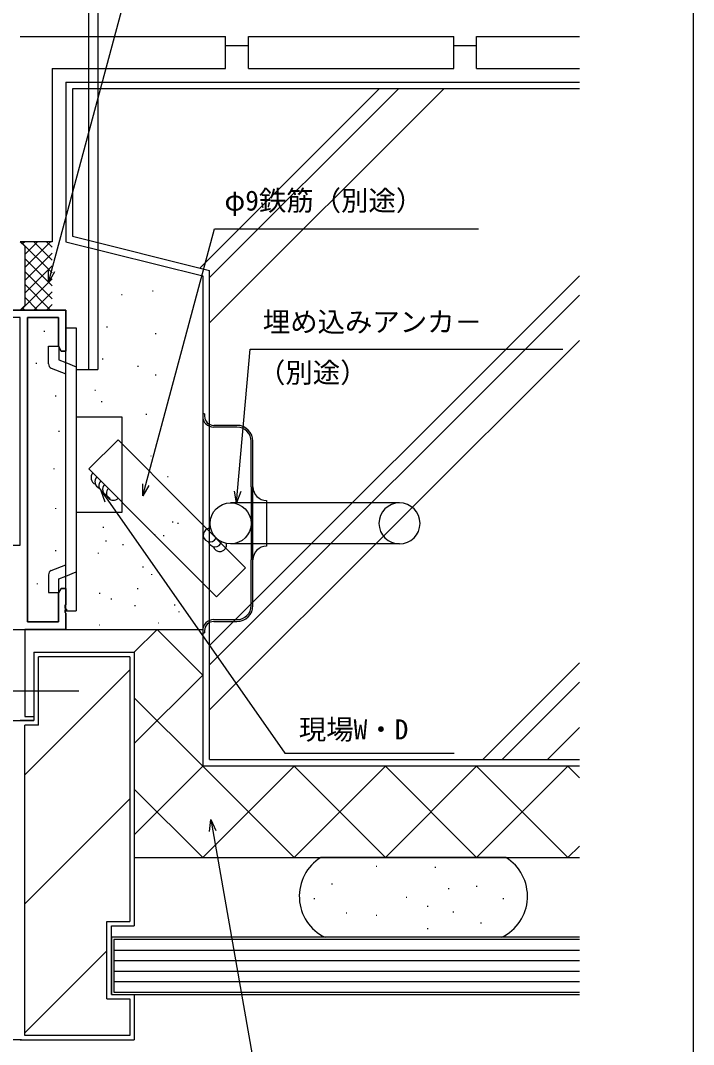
# Model space of a CAD drawing. Units: millimetres, scale not verified. Extents: x -437 to 438, y -681 to 679.
# Drawn here: x 290.8 to 438.2, y -501 to -276.5 of the extents above; entities that cross this region are included whole.
import ezdxf
from ezdxf.enums import TextEntityAlignment as Align

# ---------------------------------------------------------------- set-up
doc = ezdxf.new("R2010")
doc.units = ezdxf.units.MM
doc.header["$LTSCALE"] = 4
for name, color, linetype in [('0-2_YKK_11', 7, 'Continuous'), ('0-3_YKK_11E', 7, 'Continuous'), ('0-4_YKK_12', 2, 'Continuous'), ('0-5_YKK_13', 4, 'Continuous'), ('0-6_YKK_D', 6, 'Continuous'), ('0-7_YKK_ZWAK', 7, 'Continuous'), ('0-8_YSS_K', 3, 'Continuous'), ('0-9_YSS_KE', 3, 'Continuous')]:
    doc.layers.add(name, color=color, linetype=linetype)
doc.styles.add('ＭＳ ゴシック', font='')
doc.styles.get('ＭＳ ゴシック').set_extended_font_data('MS Gothic')

msp = doc.modelspace()

# ---------------------------------------------------------------- linework, layer by layer
at = {"layer": '0-2_YKK_11'}
for points in [[(292.32, -408.37), (292.32, -341.63), (299.06, -341.63), (299.06, -347.909), (299.69, -349), (300.69, -349), (300.69, -340), (275.69, -340)], [(300.57, -404.725), (300.69, -404.542), (300.69, -401), (299.69, -401), (299.06, -402.091), (299.06, -408.37), (292.32, -408.37)], [(275.69, -410), (300.69, -410), (300.69, -406.458), (300.57, -406.275), (300.57, -405.725), (300.69, -405.542), (300.69, -405.458), (300.57, -405.275), (300.57, -404.725)]]:
    msp.add_lwpolyline(points, dxfattribs=at)
at = {"layer": '0-3_YKK_11E'}
for points in [[(279.19, -390.2), (280.39, -390.2), (280.39, -391.5), (290.69, -391.5), (290.69, -341.63), (275.69, -341.63), (275.69, -340), (300.69, -340), (300.69, -349), (299.69, -349), (299.06, -347.909), (299.06, -341.63), (292.32, -341.63)], [(292.32, -341.63), (292.32, -408.37), (299.06, -408.37), (299.06, -402.091), (299.69, -401), (300.69, -401), (300.69, -404.542), (300.57, -404.725), (300.57, -405.275), (300.69, -405.458), (300.69, -405.542), (300.57, -405.725), (300.57, -406.275), (300.69, -406.458), (300.69, -410), (291.69, -410), (291.69, -429.1), (293.69, -429.1), (293.69, -430), (290.69, -430)]]:
    msp.add_lwpolyline(points, dxfattribs=at)
at = {"layer": '0-4_YKK_12'}
for p, q in [((305.69, -265.002), (305.69, -280.002)), ((305.69, -280.002), (305.69, -353)), ((302.99, -353.002), (307.69, -353.002)), ((133.7, -430), (290.99, -430))]:
    msp.add_line(p, q, dxfattribs=at)
msp.add_lwpolyline([(307.69, -265.002), (307.69, -280.002), (307.69, -353)], dxfattribs=at)
at = {"layer": '0-5_YKK_13'}
for p, q in [((300.69, -405.906), (300.69, -343.906)), ((296.89, -351.783), (296.89, -347.906)), ((300.69, -351.512), (302.99, -352.442)), ((297.516, -352.71), (300.69, -353.993)), ((330.69, -362.764), (330.69, -363.264)), ((331.09, -362.764), (330.69, -362.764)), ((330.69, -363.264), (330.69, -410.264)), ((331.09, -362.764), (331.09, -363.264)), ((338.19, -365.264), (333.09, -365.264)), ((338.19, -365.664), (333.09, -365.664)), ((341.29, -378.764), (341.29, -368.764)), ((341.69, -378.764), (341.69, -368.764)), ((341.29, -378.764), (341.29, -394.764)), ((341.69, -394.764), (341.69, -378.764)), ((373.79, -382.264), (336.79, -382.264)), ((344.69, -381.764), (344.69, -391.764)), ((312.99, -384.406), (302.99, -384.406)), ((373.79, -391.264), (336.79, -391.264)), ((341.29, -404.764), (341.29, -394.764)), ((341.69, -404.764), (341.69, -394.764)), ((297.516, -397.102), (300.69, -395.82)), ((300.69, -398.3), (302.99, -397.371)), ((300.69, -405.906), (302.99, -405.906)), ((333.09, -407.864), (338.19, -407.864)), ((333.09, -408.264), (338.19, -408.264)), ((330.69, -410.264), (330.69, -410.764)), ((330.69, -410.764), (331.09, -410.764)), ((331.09, -410.264), (331.09, -410.764)), ((286.781, -423.5), (303.563, -423.5))]:
    msp.add_line(p, q, dxfattribs=at)
for points in [[(300.69, -343.906), (302.99, -343.906), (302.99, -405.906)], [(296.89, -347.906), (299.19, -347.906), (299.19, -350.906), (300.69, -351.512)], [(302.99, -363.406), (312.99, -363.406), (312.99, -384.406)], [(296.89, -398.029), (296.89, -401.906), (299.19, -401.906), (299.19, -398.906), (300.69, -398.3)]]:
    msp.add_lwpolyline(points, dxfattribs=at)
msp.add_circle((336.79, -386.764), 4.5, dxfattribs=at)
for centre, radius, start, end in [((297.89, -351.783), 1, 180.00087, 248.00572), ((333.09, -363.264), 2.4, 180, 270), ((333.09, -363.264), 2, 180, 270), ((338.19, -368.764), 3.5, 0, 90), ((338.19, -368.764), 3.1, 0, 90), ((344.69, -378.764), 3, 180, 270), ((373.79, -386.764), 4.5, 90, 270), ((373.79, -386.764), 4.5, 270, 90), ((344.69, -394.764), 3, 90, 180), ((297.89, -398.029), 1, 111.99428, 179.99913), ((338.19, -404.764), 3.1, 270, 0), ((338.19, -404.764), 3.5, 270, 0), ((333.09, -410.264), 2.4, 90, 180), ((333.09, -410.264), 2, 90, 180)]:
    msp.add_arc(centre, radius, start, end, dxfattribs=at)
at = {"layer": '0-6_YKK_D'}
for points in [[(296.919, -333.915), (297.579, -331.452), (315.202, -265.682), (380.288, -265.682)], [(317.589, -380.728), (318.249, -378.265), (333.282, -322.159), (391.106, -322.159)], [(298.239, -331.629), (296.919, -333.915), (296.919, -331.275)], [(338.107, -382.264), (338.33, -379.724), (341.053, -348.593), (409.601, -348.593)], [(318.909, -378.442), (317.589, -380.728), (317.589, -378.088)], [(309.321, -382.083), (308.418, -379.602), (310.44, -381.299)], [(308.418, -379.602), (309.881, -381.691), (348.696, -437.126), (385.752, -437.126)], [(339.01, -379.784), (338.107, -382.264), (337.649, -379.664)], [(332.196, -454.305), (332.426, -451.675), (333.542, -454.068)], [(332.426, -451.675), (332.869, -454.186), (343.216, -512.865), (395.998, -512.865)]]:
    msp.add_lwpolyline(points, dxfattribs=at)
at = {"layer": '0-7_YKK_ZWAK'}
msp.add_lwpolyline([(-436.8, -681), (438.2, -681), (438.2, 644)], dxfattribs=at)
at = {"layer": '0-8_YSS_K'}
for p, q in [((302.19, -291.5), (302.19, -323.829)), ((413.2, -291.5), (302.19, -291.5)), ((369.338, -291.499), (330.044, -330.792)), ((373.58, -291.499), (332.19, -332.889)), ((383.48, -291.499), (332.19, -342.789)), ((291.69, -326.002), (290.69, -325.002)), ((290.834, -325.002), (297.69, -331.858)), ((291.69, -325.002), (291.262, -325.43)), ((297.347, -325.002), (291.69, -330.659)), ((294.518, -325.002), (291.69, -327.831)), ((293.663, -325.002), (297.69, -329.029)), ((296.491, -325.002), (297.69, -326.201)), ((302.19, -323.829), (332.19, -331.329)), ((291.69, -326.002), (291.69, -339)), ((297.69, -327.487), (291.69, -333.487)), ((291.69, -328.686), (297.69, -334.686)), ((297.69, -330.316), (291.69, -336.316)), ((291.69, -331.515), (297.69, -337.515)), ((332.19, -438.5), (332.19, -331.329)), ((297.69, -333.144), (290.834, -340)), ((291.69, -334.343), (297.347, -340)), ((413.2, -332.49), (332.19, -413.5)), ((297.69, -335.973), (293.663, -340)), ((312.905, -336.592), (313.005, -336.592)), ((319.695, -335.769), (319.795, -335.769)), ((413.2, -336.732), (332.19, -417.742)), ((291.69, -337.171), (294.518, -340)), ((297.69, -338.801), (296.491, -340)), ((291.69, -339), (290.69, -340)), ((291.262, -339.572), (291.69, -340)), ((295.951, -344.537), (295.951, -344.737)), ((309.668, -343.585), (309.668, -343.785)), ((320.266, -345.123), (320.466, -345.123)), ((413.2, -346.632), (332.19, -427.642)), ((294.176, -351.547), (294.176, -351.747)), ((308.733, -350.603), (308.733, -350.803)), ((316.452, -352.241), (316.452, -352.441)), ((320.266, -354.212), (320.466, -354.212)), ((298.435, -358.734), (298.435, -358.934)), ((307.028, -357.57), (307.228, -357.57)), ((308.499, -359.96), (308.499, -360.16)), ((318.324, -362.767), (318.324, -362.967)), ((299.145, -366.454), (299.145, -366.654)), ((312.141, -368.464), (305.762, -374.814)), ((319.283, -371.958), (319.383, -371.958)), ((298.08, -374.706), (298.08, -374.906)), ((305.762, -374.814), (320.575, -389.693)), ((322.987, -376.482), (323.087, -376.482)), ((298.435, -383.401), (298.435, -383.601)), ((308.806, -387.603), (309.006, -387.603)), ((324.02, -386.417), (324.22, -386.417)), ((325.195, -386.628), (325.195, -386.828)), ((309.399, -390.567), (309.599, -390.567)), ((320.069, -389.184), (320.269, -389.184)), ((320.575, -389.693), (333.676, -402.855)), ((322.044, -389.381), (322.244, -389.381)), ((298.435, -392.629), (298.435, -392.829)), ((313.177, -391.307), (313.177, -391.507)), ((307.797, -393.178), (307.797, -393.378)), ((317.5, -396.297), (317.7, -396.297)), ((340.052, -396.502), (333.676, -402.855)), ((319.493, -397.857), (319.493, -398.057)), ((294.442, -399.905), (294.442, -400.105)), ((316.315, -401.039), (316.515, -401.039)), ((308.016, -402.026), (308.216, -402.026)), ((310.604, -403.237), (310.604, -403.437)), ((300.862, -405.584), (300.862, -405.784)), ((315.722, -404.793), (315.922, -404.793)), ((324.415, -404.595), (324.615, -404.595)), ((325.429, -406.044), (325.429, -406.244)), ((320.929, -408.559), (321.029, -408.559)), ((320.929, -408.559), (321.029, -408.559)), ((300.19, -410), (330.69, -410)), ((307.966, -408.97), (308.066, -408.97)), ((315.69, -415), (320.69, -410)), ((320.69, -410), (330.69, -420)), ((294.69, -431), (294.69, -416)), ((314.69, -416), (294.69, -416)), ((314.69, -416), (314.69, -474)), ((413.2, -417.342), (392.043, -438.5)), ((314.69, -418.863), (291.69, -441.863)), ((315.69, -435), (330.69, -420)), ((413.2, -421.585), (396.285, -438.5)), ((315.69, -425), (330.69, -440)), ((291.69, -499), (291.69, -431)), ((294.69, -431), (291.69, -431)), ((413.2, -431.484), (406.185, -438.5)), ((332.19, -438.5), (413.2, -438.5)), ((315.69, -455), (330.69, -440)), ((330.69, -460), (350.69, -440)), ((330.69, -440), (350.69, -460)), ((350.69, -440), (370.69, -460)), ((350.69, -460), (370.69, -440)), ((370.69, -440), (390.69, -460)), ((370.69, -460), (390.69, -440)), ((390.69, -440), (410.69, -460)), ((390.69, -460), (410.69, -440)), ((410.69, -440), (413.2, -442.51)), ((315.69, -445), (330.69, -460)), ((314.69, -447.147), (291.69, -470.147)), ((410.69, -460), (413.2, -457.49)), ((368.651, -461.91), (368.851, -461.91)), ((381.561, -462.154), (381.761, -462.154)), ((358.908, -465.807), (359.108, -465.807)), ((384.483, -466.781), (384.683, -466.781)), ((390.573, -466.294), (390.773, -466.294)), ((355.011, -468.974), (355.211, -468.974)), ((375.228, -468.73), (375.428, -468.73)), ((396.418, -468.974), (396.618, -468.974)), ((379.856, -470.678), (380.056, -470.678)), ((362.075, -472.14), (362.275, -472.14)), ((368.651, -472.627), (368.851, -472.627)), ((385.458, -471.896), (385.658, -471.896)), ((309.69, -474), (314.69, -474)), ((309.69, -491), (309.69, -474)), ((379.856, -475.55), (380.056, -475.55)), ((391.547, -474.332), (391.747, -474.332)), ((311.19, -480.3), (413.2, -480.3)), ((309.69, -480.431), (291.69, -498.432)), ((311.19, -482.6), (413.2, -482.6)), ((311.19, -484.9), (413.2, -484.9)), ((311.19, -487.2), (413.2, -487.2)), ((309.69, -491), (314.69, -491)), ((314.69, -491), (314.69, -499)), ((290.99, -500), (133.7, -500)), ((314.69, -499), (291.69, -499))]:
    msp.add_line(p, q, dxfattribs=at)
for points in [[(312.141, -368.464), (326.953, -383.343), (340.052, -396.502)], [(413.2, -477.5), (310.69, -477.5), (310.69, -490), (413.2, -490)], [(413.2, -478), (311.19, -478), (311.19, -489.5), (413.2, -489.5)]]:
    msp.add_lwpolyline(points, dxfattribs=at)
for centre, start, end in [((307.711, -376.772), 134.87028, 248.44846), ((308.558, -377.622), 134.87028, 248.44846), ((309.405, -378.473), 134.87028, 248.44846), ((310.251, -379.323), 134.87028, 248.44846), ((311.098, -380.173), 134.87028, 314.87028), ((332.29, -389.324), 85.10621, 332.66602), ((333.362, -390.373), 195.60802, 343.46347), ((334.434, -391.423), 195.60802, 9.38176)]:
    msp.add_arc(centre, 1.5, start, end, dxfattribs=at)
at = {"layer": '0-9_YSS_KE'}
for p, q in [((290.69, -280.002), (335.69, -280.002)), ((335.69, -287.002), (335.69, -280.002)), ((340.69, -280.002), (385.69, -280.002)), ((340.69, -287.002), (340.69, -280.002)), ((385.69, -287.002), (385.69, -280.002)), ((390.69, -280.002), (413.2, -280.002)), ((390.69, -287.002), (390.69, -280.002)), ((335.69, -282.002), (340.69, -282.002)), ((385.69, -282.002), (390.69, -282.002)), ((297.69, -287.002), (297.69, -325.002)), ((297.69, -287.002), (335.69, -287.002)), ((340.69, -287.002), (385.69, -287.002)), ((390.69, -287.002), (413.2, -287.002)), ((300.69, -290), (300.69, -325)), ((300.69, -290), (413.2, -290)), ((297.69, -325.002), (290.69, -325.002)), ((300.69, -325), (330.69, -332.5)), ((330.69, -332.5), (330.69, -440)), ((293.69, -415), (293.69, -430)), ((293.69, -415), (315.69, -415)), ((315.69, -415), (315.69, -475)), ((290.69, -430), (293.69, -430)), ((413.2, -440), (330.69, -440)), ((413.2, -440), (330.69, -440)), ((315.69, -460), (330.69, -460)), ((330.69, -460), (413.2, -460)), ((397.104, -460), (356.568, -460)), ((310.69, -475), (315.69, -475)), ((310.69, -490), (310.69, -475)), ((394.959, -478), (358.714, -478)), ((310.69, -490), (315.69, -490)), ((315.69, -490), (315.69, -500)), ((290.69, -500), (315.69, -500))]:
    msp.add_line(p, q, dxfattribs=at)
for centre, start, end in [((361.836, -468.5), 121.78833, 244.16015), ((391.836, -468.5), 295.83985, 58.21167)]:
    msp.add_arc(centre, 10, start, end, dxfattribs=at)

# ---------------------------------------------------------------- texts
at = {"layer": '0-6_YKK_D', "style": 'ＭＳ ゴシック'}
for s, p in [('φ9鉄筋（別途）', (335.45, -319.505)), ('埋め込みアンカ－', (343.852, -346.099)), ('（別途）', (342.796, -357.224)), ('現場W・D', (351.738, -435.448))]:
    msp.add_text(s, height=4.399, dxfattribs=at).set_placement(p, align=Align.BOTTOM_LEFT)

doc.saveas('drawing.dxf')
